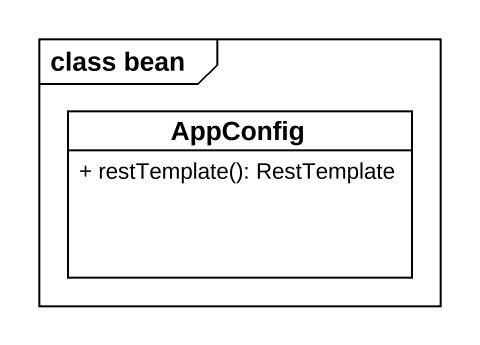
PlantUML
@startuml
mainframe class bean
hide circle
hide empty members
skinparam classAttributeIconSize 0
class AppConfig {
  + restTemplate(): RestTemplate
}
@enduml
